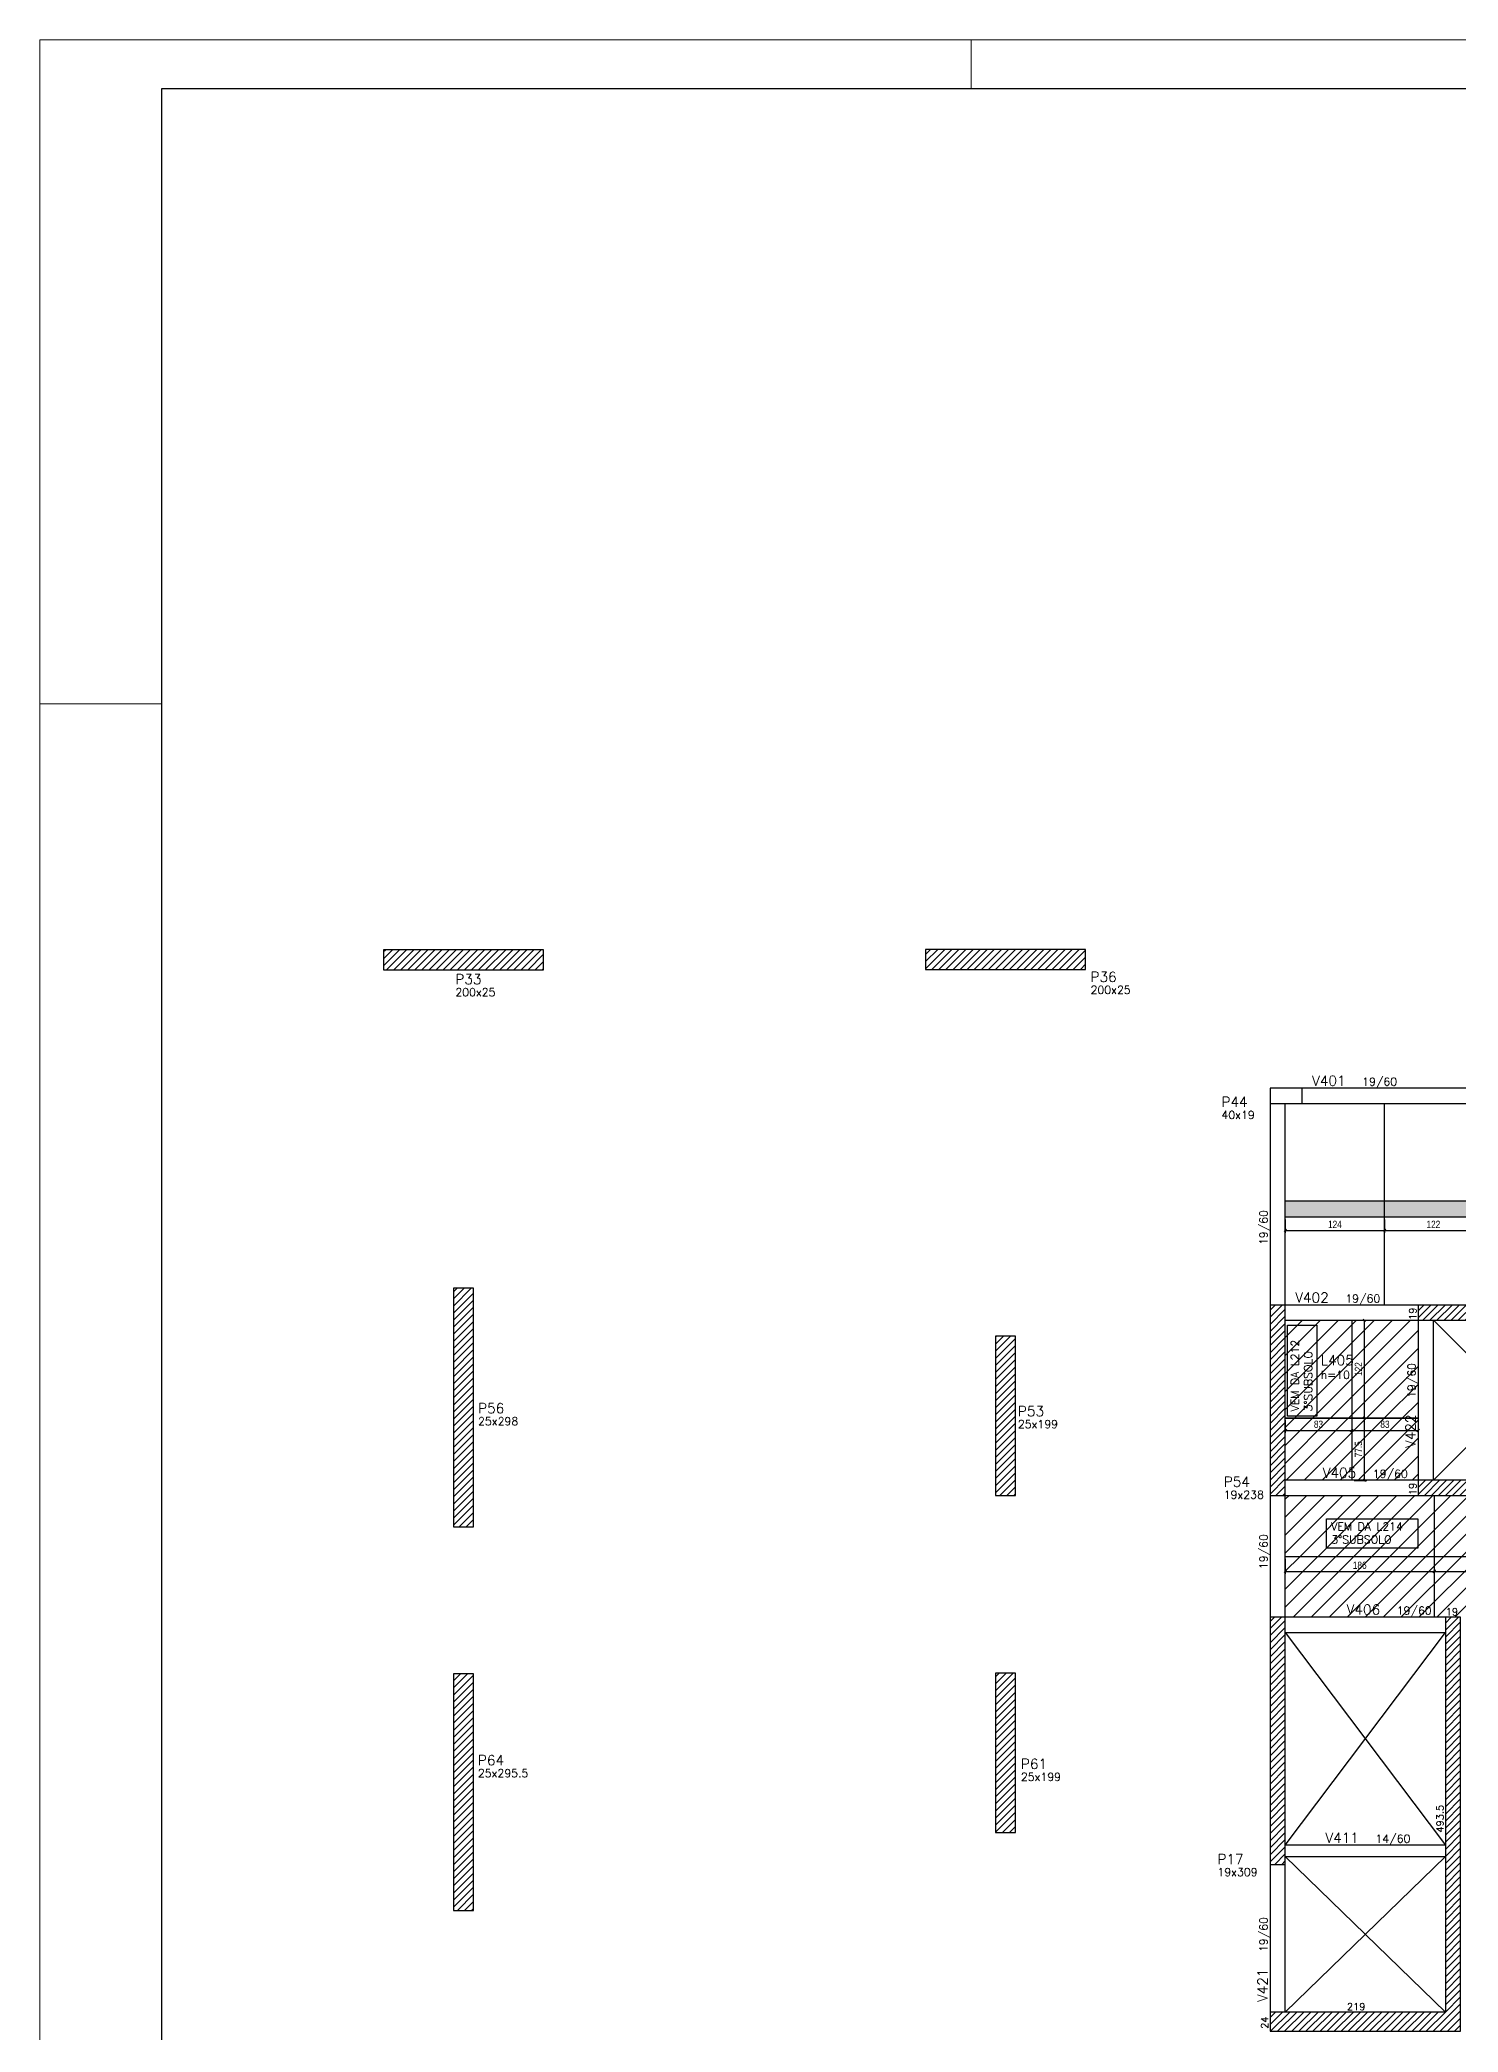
# Model space of a CAD drawing. Extents: x 1860 to 9314, y -614 to 3837.
# Drawn here: x 1860 to 3631, y 1348 to 3837 of the extents above; entities that cross this region are included whole.
import ezdxf

# ---------------------------------------------------------------- set-up
doc = ezdxf.new("R2010")
doc.units = 0
for name, color, linetype in [('COTA', 241, 'Continuous'), ('F-LAJES-DIM', 2, 'Continuous'), ('F-LAJES-NOME', 4, 'Continuous'), ('F-PILARES-DIM', 172, 'Continuous'), ('F-PILARES-HACH', 174, 'Continuous'), ('F-PILARES-M', 170, 'Continuous'), ('F-PILARES-NOME', 170, 'Continuous'), ('F-PILARES-S', 170, 'Continuous'), ('F-VIGAS', 3, 'Continuous'), ('F-VIGAS-DIM', 2, 'Continuous'), ('F-VIGAS-NOME', 4, 'Continuous'), ('F-VÃO', 1, 'Continuous'), ('Painéis', 200, 'Continuous')]:
    doc.layers.add(name, color=color, linetype=linetype)
doc.layers.add('FOLHA', color=255, linetype='Continuous', lineweight=5)
doc.layers.add('Hachura', color=251, linetype='Continuous', lineweight=9)
doc.styles.add('COTA TECNICA-50', font='techl___.ttf', dxfattribs={"height": 9})
doc.styles.add('MCP', font='romans.shx')
doc.styles.add('ROMANS', font='romans.shx')
doc.dimstyles.new('COTA PAINEL-50', dxfattribs={"dimtxt": 9, "dimasz": 3, "dimexe": 3, "dimexo": 3, "dimgap": 3, "dimtad": 1, "dimdec": 1, "dimzin": 12, "dimdsep": 46, "dimtxsty": 'COTA TECNICA-50', "dimblk1": 'OBLIQUE', "dimblk2": 'OBLIQUE', "dimsah": 1, "dimcen": 0.9, "dimclrd": 4, "dimclre": 4, "dimclrt": 240, "dimadec": 1, "dimazin": 3, "dimtfac": 1, "dimtdec": 1, "dimtmove": 0, "dimatfit": 3, "dimfxl": 1, "dimtolj": 1, "dimtzin": 12, "dimarcsym": 0})
pattern_1 = [(45, (3615.476, 1372.732), (-4.419417, 4.419417), [])]

# ---------------------------------------------------------------- blocks, each defined once
blk = doc.blocks.new('_Oblique')
at = {"color": 0, "linetype": 'ByBlock', "lineweight": -2}
blk.add_line((-0.5, -0.5), (0.5, 0.5), dxfattribs=at)
blk = doc.blocks.new('*D599')
at = {"layer": 'COTA', "color": 4, "lineweight": -2, "transparency": 16777216}
for p, q in [((3415.5, 2363.2), (3415.5, 2346.6)), ((3415.5, 2349.6), (3539.5, 2349.6)), ((3539.5, 2363.2), (3539.5, 2346.6))]:
    blk.add_line(p, q, dxfattribs=at)
at = {"layer": 'Defpoints', "color": 0, "transparency": 16777216}
for p in [(3415.5, 2366.2), (3539.5, 2366.2), (3539.5, 2349.6)]:
    blk.add_point(p, dxfattribs=at)
at = {"layer": 'COTA', "color": 4, "lineweight": -2, "transparency": 16777216, "xscale": 3, "yscale": 3, "zscale": 3, "rotation": 180}
blk.add_blockref('_Oblique', (3415.5, 2349.6), dxfattribs=at)
at = {"layer": 'COTA', "color": 4, "lineweight": -2, "transparency": 16777216, "xscale": 3, "yscale": 3, "zscale": 3}
blk.add_blockref('_Oblique', (3539.5, 2349.6), dxfattribs=at)
at = {"layer": 'COTA', "color": 240, "transparency": 16777216, "insert": (3477.5, 2357.1), "char_height": 9, "attachment_point": 5, "style": 'COTA TECNICA-50'}
blk.add_mtext('\\A1;124', dxfattribs=at)
blk = doc.blocks.new('*D600')
at = {"layer": 'COTA', "color": 4, "lineweight": -2, "transparency": 16777216}
for p, q in [((3539.5, 2363.2), (3539.5, 2346.6)), ((3539.5, 2349.6), (3661.5, 2349.6)), ((3661.5, 2363.2), (3661.5, 2346.6))]:
    blk.add_line(p, q, dxfattribs=at)
at = {"layer": 'Defpoints', "color": 0, "transparency": 16777216}
for p in [(3539.5, 2366.2), (3661.5, 2366.2), (3661.5, 2349.6)]:
    blk.add_point(p, dxfattribs=at)
at = {"layer": 'COTA', "color": 4, "lineweight": -2, "transparency": 16777216, "xscale": 3, "yscale": 3, "zscale": 3, "rotation": 180}
blk.add_blockref('_Oblique', (3539.5, 2349.6), dxfattribs=at)
at = {"layer": 'COTA', "color": 4, "lineweight": -2, "transparency": 16777216, "xscale": 3, "yscale": 3, "zscale": 3}
blk.add_blockref('_Oblique', (3661.5, 2349.6), dxfattribs=at)
at = {"layer": 'COTA', "color": 240, "transparency": 16777216, "insert": (3600.5, 2357.1), "char_height": 9, "attachment_point": 5, "style": 'COTA TECNICA-50'}
blk.add_mtext('\\A1;122', dxfattribs=at)
blk = doc.blocks.new('*D637')
at = {"layer": 'COTA', "color": 4, "lineweight": -2, "transparency": 16777216}
for p, q in [((3415.5, 1939.2), (3415.5, 1920.4)), ((3415.5, 1923.4), (3601.5, 1923.4)), ((3601.5, 1939.2), (3601.5, 1920.4))]:
    blk.add_line(p, q, dxfattribs=at)
at = {"layer": 'Defpoints', "color": 0, "transparency": 16777216}
for p in [(3415.5, 1942.2), (3601.5, 1942.2), (3601.5, 1923.4)]:
    blk.add_point(p, dxfattribs=at)
at = {"layer": 'COTA', "color": 4, "lineweight": -2, "transparency": 16777216, "xscale": 3, "yscale": 3, "zscale": 3, "rotation": 180}
blk.add_blockref('_Oblique', (3415.5, 1923.4), dxfattribs=at)
at = {"layer": 'COTA', "color": 4, "lineweight": -2, "transparency": 16777216, "xscale": 3, "yscale": 3, "zscale": 3}
blk.add_blockref('_Oblique', (3601.5, 1923.4), dxfattribs=at)
at = {"layer": 'COTA', "color": 240, "transparency": 16777216, "insert": (3508.5, 1931), "char_height": 9, "attachment_point": 5, "style": 'COTA TECNICA-50'}
blk.add_mtext('\\A1;186', dxfattribs=at)
blk = doc.blocks.new('*D638')
at = {"layer": 'COTA', "color": 4, "lineweight": -2, "transparency": 16777216}
for p, q in [((3601.5, 1954.2), (3601.5, 1920.4)), ((3601.5, 1923.4), (3723.5, 1923.4)), ((3723.5, 1939.2), (3723.5, 1920.4))]:
    blk.add_line(p, q, dxfattribs=at)
at = {"layer": 'Defpoints', "color": 0, "transparency": 16777216}
for p in [(3601.5, 1957.2), (3723.5, 1942.2), (3723.5, 1923.4)]:
    blk.add_point(p, dxfattribs=at)
at = {"layer": 'COTA', "color": 4, "lineweight": -2, "transparency": 16777216, "xscale": 3, "yscale": 3, "zscale": 3, "rotation": 180}
blk.add_blockref('_Oblique', (3601.5, 1923.4), dxfattribs=at)
at = {"layer": 'COTA', "color": 4, "lineweight": -2, "transparency": 16777216, "xscale": 3, "yscale": 3, "zscale": 3}
blk.add_blockref('_Oblique', (3723.5, 1923.4), dxfattribs=at)
at = {"layer": 'COTA', "color": 240, "transparency": 16777216, "insert": (3662.5, 1931), "char_height": 9, "attachment_point": 5, "style": 'COTA TECNICA-50'}
blk.add_mtext('\\A1;122', dxfattribs=at)
blk = doc.blocks.new('*D1145')
at = {"layer": 'COTA', "color": 4, "lineweight": -2, "transparency": 16777216}
for p, q in [((3415.5, 2112.2), (3415.5, 2096.5)), ((3415.5, 2099.5), (3498.5, 2099.5)), ((3498.5, 2112.2), (3498.5, 2096.5))]:
    blk.add_line(p, q, dxfattribs=at)
at = {"layer": 'Defpoints', "color": 0, "transparency": 16777216}
for p in [(3415.5, 2115.2), (3498.5, 2115.2), (3498.5, 2099.5)]:
    blk.add_point(p, dxfattribs=at)
at = {"layer": 'COTA', "color": 4, "lineweight": -2, "transparency": 16777216, "xscale": 3, "yscale": 3, "zscale": 3, "rotation": 180}
blk.add_blockref('_Oblique', (3415.5, 2099.5), dxfattribs=at)
at = {"layer": 'COTA', "color": 4, "lineweight": -2, "transparency": 16777216, "xscale": 3, "yscale": 3, "zscale": 3}
blk.add_blockref('_Oblique', (3498.5, 2099.5), dxfattribs=at)
at = {"layer": 'COTA', "color": 240, "transparency": 16777216, "insert": (3457, 2107.2), "char_height": 9, "attachment_point": 5, "style": 'COTA TECNICA-50'}
blk.add_mtext('\\A1;83', dxfattribs=at)
blk = doc.blocks.new('*D1146')
at = {"layer": 'COTA', "color": 4, "lineweight": -2, "transparency": 16777216}
for p, q in [((3498.5, 2112.2), (3498.5, 2096.5)), ((3498.5, 2099.5), (3581.5, 2099.5)), ((3581.5, 2112.2), (3581.5, 2096.5))]:
    blk.add_line(p, q, dxfattribs=at)
at = {"layer": 'Defpoints', "color": 0, "transparency": 16777216}
for p in [(3498.5, 2115.2), (3581.5, 2115.2), (3581.5, 2099.5)]:
    blk.add_point(p, dxfattribs=at)
at = {"layer": 'COTA', "color": 4, "lineweight": -2, "transparency": 16777216, "xscale": 3, "yscale": 3, "zscale": 3, "rotation": 180}
blk.add_blockref('_Oblique', (3498.5, 2099.5), dxfattribs=at)
at = {"layer": 'COTA', "color": 4, "lineweight": -2, "transparency": 16777216, "xscale": 3, "yscale": 3, "zscale": 3}
blk.add_blockref('_Oblique', (3581.5, 2099.5), dxfattribs=at)
at = {"layer": 'COTA', "color": 240, "transparency": 16777216, "insert": (3540, 2107.2), "char_height": 9, "attachment_point": 5, "style": 'COTA TECNICA-50'}
blk.add_mtext('\\A1;83', dxfattribs=at)
blk = doc.blocks.new('*D1147')
at = {"layer": 'COTA', "color": 4, "lineweight": -2, "transparency": 16777216}
for p, q in [((3501.5, 2114.7), (3517.4, 2114.7)), ((3514.4, 2037.2), (3514.4, 2114.7)), ((3501.5, 2037.2), (3517.4, 2037.2))]:
    blk.add_line(p, q, dxfattribs=at)
at = {"layer": 'Defpoints', "color": 0, "transparency": 16777216}
for p in [(3498.5, 2114.7), (3514.4, 2114.7), (3498.5, 2037.2)]:
    blk.add_point(p, dxfattribs=at)
at = {"layer": 'COTA', "color": 4, "lineweight": -2, "transparency": 16777216, "xscale": 3, "yscale": 3, "zscale": 3}
for p, rotation in [((3514.4, 2114.7), 90), ((3514.4, 2037.2), 270)]:
    blk.add_blockref('_Oblique', p, dxfattribs=dict(at, rotation=rotation))
at = {"layer": 'COTA', "color": 240, "transparency": 16777216, "insert": (3506.8, 2076), "char_height": 9, "attachment_point": 5, "rotation": 90, "style": 'COTA TECNICA-50'}
blk.add_mtext('\\A1;77.5', dxfattribs=at)
blk = doc.blocks.new('*D1148')
at = {"layer": 'COTA', "color": 4, "lineweight": -2, "transparency": 16777216}
for p, q in [((3501.5, 2237.2), (3517.4, 2237.2)), ((3514.4, 2115.2), (3514.4, 2237.2)), ((3501.5, 2115.2), (3517.4, 2115.2))]:
    blk.add_line(p, q, dxfattribs=at)
at = {"layer": 'Defpoints', "color": 0, "transparency": 16777216}
for p in [(3498.5, 2237.2), (3514.4, 2237.2), (3498.5, 2115.2)]:
    blk.add_point(p, dxfattribs=at)
at = {"layer": 'COTA', "color": 4, "lineweight": -2, "transparency": 16777216, "xscale": 3, "yscale": 3, "zscale": 3}
for p, rotation in [((3514.4, 2237.2), 90), ((3514.4, 2115.2), 270)]:
    blk.add_blockref('_Oblique', p, dxfattribs=dict(at, rotation=rotation))
at = {"layer": 'COTA', "color": 240, "transparency": 16777216, "insert": (3506.8, 2176.2), "char_height": 9, "attachment_point": 5, "rotation": 90, "style": 'COTA TECNICA-50'}
blk.add_mtext('\\A1;122', dxfattribs=at)

msp = doc.modelspace()

# ---------------------------------------------------------------- hatches: boundary and pattern name
at = {"layer": 'F-PILARES-HACH', "linetype": 'Continuous'}
h = msp.add_hatch(dxfattribs=at)
h.set_pattern_fill('ANSI31', color=256, scale=50, style=0)
h.set_pattern_definition(pattern_1)
h.paths.add_polyline_path([(2288.98, 2675.23), (2488.98, 2675.23), (2488.98, 2700.23), (2288.98, 2700.23)], flags=16)
h = msp.add_hatch(dxfattribs=at)
h.set_pattern_fill('ANSI31', color=256, scale=50, style=0)
h.set_pattern_definition(pattern_1)
h.paths.add_polyline_path([(2965.98, 2675.73), (3165.98, 2675.73), (3165.98, 2700.73), (2965.98, 2700.73)], flags=16)
h = msp.add_hatch(dxfattribs=at)
h.set_pattern_fill('ANSI31', color=256, scale=50, style=0)
h.set_pattern_definition(pattern_1)
h.paths.add_polyline_path([(2376.48, 1979.23), (2401.48, 1979.23), (2401.48, 2277.23), (2376.48, 2277.23)], flags=16)
h = msp.add_hatch(dxfattribs=at)
h.set_pattern_fill('ANSI31', color=256, scale=50, style=0)
h.set_pattern_definition(pattern_1)
h.paths.add_polyline_path([(3396.48, 2018.23), (3415.48, 2018.23), (3415.48, 2256.23), (3396.48, 2256.23)], flags=16)
h = msp.add_hatch(dxfattribs=at)
h.set_pattern_fill('ANSI31', color=256, scale=50, style=0)
h.set_pattern_definition(pattern_1)
h.paths.add_polyline_path([(3819.48, 2018.23), (3819.48, 2256.23), (3581.48, 2256.23), (3581.48, 2237.23), (3800.48, 2237.23), (3800.48, 2037.23), (3581.48, 2037.23), (3581.48, 2018.23)], flags=16)
h = msp.add_hatch(dxfattribs=at)
h.set_pattern_fill('ANSI31', color=256, scale=50, style=0)
h.set_pattern_definition(pattern_1)
h.paths.add_polyline_path([(3053.48, 2018.23), (3078.48, 2018.23), (3078.48, 2217.23), (3053.48, 2217.23)], flags=16)
h = msp.add_hatch(dxfattribs=at)
h.set_pattern_fill('ANSI31', color=256, scale=50, style=0)
h.set_pattern_definition(pattern_1)
h.paths.add_polyline_path([(3396.48, 1557.23), (3415.48, 1557.23), (3415.48, 1866.23), (3396.48, 1866.23)], flags=16)
h = msp.add_hatch(dxfattribs=at)
h.set_pattern_fill('ANSI31', color=256, scale=50, style=0)
h.set_pattern_definition(pattern_1)
h.paths.add_polyline_path([(3634.48, 1348.73), (3634.48, 1866.23), (3615.48, 1866.23), (3615.48, 1372.73), (3396.48, 1372.73), (3396.48, 1348.73)], flags=16)
h = msp.add_hatch(dxfattribs=at)
h.set_pattern_fill('ANSI31', color=256, scale=50, style=0)
h.set_pattern_definition(pattern_1)
h.paths.add_polyline_path([(2376.48, 1499.73), (2401.48, 1499.73), (2401.48, 1795.23), (2376.48, 1795.23)], flags=16)
h = msp.add_hatch(dxfattribs=at)
h.set_pattern_fill('ANSI31', color=256, scale=50, style=0)
h.set_pattern_definition(pattern_1)
h.paths.add_polyline_path([(3053.48, 1597.23), (3078.48, 1597.23), (3078.48, 1796.23), (3053.48, 1796.23)], flags=16)
at = {"layer": 'Hachura', "linetype": 'ByBlock'}
h = msp.add_hatch(color=256, dxfattribs=at)
h.dxf.hatch_style = 1
h.paths.add_polyline_path([(3539.48, 2386.23), (3415.48, 2386.23), (3415.48, 2366.23), (3539.48, 2366.23)])
h = msp.add_hatch(color=256, dxfattribs=at)
h.dxf.hatch_style = 1
h.paths.add_polyline_path([(3661.48, 2386.23), (3539.48, 2386.23), (3539.48, 2366.23), (3661.48, 2366.23)])
h = msp.add_hatch(dxfattribs=at)
h.set_pattern_fill('ANSI31', color=256, scale=5)
h.set_pattern_definition([(45, (-244.971, 373.657), (-11.22532, 11.22532), [])])
h.paths.add_polyline_path([(3967.48, 2018.23), (3967.48, 1942.23), (4211.48, 1942.23), (4211.48, 2018.23)])
h.paths.add_polyline_path([(3967.48, 1941.73), (3967.48, 1866.23), (4064.98, 1866.23), (4211.48, 1866.23), (4211.48, 1941.73)])
h.paths.add_polyline_path([(3880.98, 1866.23), (3967.48, 1866.23), (3967.48, 1941.73), (3723.48, 1941.73), (3723.48, 1866.23)])
h.paths.add_polyline_path([(3967.48, 1942.23), (3967.48, 2018.23), (3819.48, 2018.23), (3723.48, 2018.23), (3723.48, 1942.23)])
h.paths.add_polyline_path([(3723.48, 1942.23), (3723.48, 2018.23), (3601.48, 2018.23), (3601.48, 1942.23)])
h.paths.add_polyline_path([(3723.48, 1866.23), (3723.48, 1941.73), (3601.48, 1941.73), (3601.48, 1866.23), (3615.48, 1866.23), (3634.48, 1866.23)])
h.paths.add_polyline_path([(3415.48, 1941.73), (3415.48, 1866.23), (3601.48, 1866.23), (3601.48, 1941.73)])
h.paths.add_polyline_path([(3601.48, 1942.23), (3601.48, 2018.23), (3581.48, 2018.23), (3415.48, 2018.23), (3415.48, 1942.23)])
h.paths.add_polyline_path([(3498.48, 2037.23), (3581.48, 2037.23), (3581.48, 2114.73), (3498.48, 2114.73)])
h.paths.add_polyline_path([(3415.48, 2114.73), (3415.48, 2037.23), (3498.48, 2037.23), (3498.48, 2114.73)])
h.paths.add_polyline_path([(3498.48, 2115.23), (3498.48, 2237.23), (3415.48, 2237.23), (3415.48, 2115.23)])
h.paths.add_polyline_path([(3498.48, 2115.23), (3581.48, 2115.23), (3581.48, 2237.23), (3498.48, 2237.23)])

# ---------------------------------------------------------------- linework, layer by layer
at = {"color": 30}
for p, q in [((2012.11, 3776.4), (8600.49, 3776.4)), ((2012.11, -552.63), (2012.11, 3776.4))]:
    msp.add_line(p, q, dxfattribs=at)
at = {"layer": 'COTA'}
for points in [[(3418.22, 2117.19), (3418.22, 2231.32), (3455.09, 2231.32), (3455.09, 2117.19)], [(3466.78, 1989.11), (3580.92, 1989.11), (3580.92, 1952.24), (3466.78, 1952.24)]]:
    msp.add_lwpolyline(points, close=True, dxfattribs=at)
at = {"layer": 'F-PILARES-M', "linetype": 'Continuous'}
msp.add_lwpolyline([(3396.48, 2508.23), (3436.48, 2508.23), (3436.48, 2527.23), (3396.48, 2527.23), (3396.48, 2508.23)], dxfattribs=at)
at = {"layer": 'F-PILARES-S', "linetype": 'Continuous'}
for points in [[(2288.98, 2675.23), (2488.98, 2675.23), (2488.98, 2700.23), (2288.98, 2700.23), (2288.98, 2675.23)], [(2965.98, 2675.73), (3165.98, 2675.73), (3165.98, 2700.73), (2965.98, 2700.73), (2965.98, 2675.73)], [(2376.48, 1979.23), (2401.48, 1979.23), (2401.48, 2277.23), (2376.48, 2277.23), (2376.48, 1979.23)], [(3396.48, 2018.23), (3415.48, 2018.23), (3415.48, 2256.23), (3396.48, 2256.23), (3396.48, 2018.23)], [(3819.48, 2018.23), (3819.48, 2256.23), (3581.48, 2256.23), (3581.48, 2237.23), (3800.48, 2237.23), (3800.48, 2037.23), (3581.48, 2037.23), (3581.48, 2018.23), (3819.48, 2018.23)], [(3053.48, 2018.23), (3078.48, 2018.23), (3078.48, 2217.23), (3053.48, 2217.23), (3053.48, 2018.23)], [(3396.48, 1557.23), (3415.48, 1557.23), (3415.48, 1866.23), (3396.48, 1866.23), (3396.48, 1557.23)], [(3634.48, 1348.73), (3634.48, 1866.23), (3615.48, 1866.23), (3615.48, 1372.73), (3396.48, 1372.73), (3396.48, 1348.73), (3634.48, 1348.73)], [(2376.48, 1499.73), (2401.48, 1499.73), (2401.48, 1795.23), (2376.48, 1795.23), (2376.48, 1499.73)], [(3053.48, 1597.23), (3078.48, 1597.23), (3078.48, 1796.23), (3053.48, 1796.23), (3053.48, 1597.23)]]:
    msp.add_lwpolyline(points, dxfattribs=at)
at = {"layer": 'F-VIGAS'}
for points in [[(3736.48, 2527.23), (3436.48, 2527.23)], [(3396.48, 2508.23), (3396.48, 2256.23)], [(3415.48, 2256.23), (3415.48, 2508.23)], [(3436.48, 2508.23), (3736.48, 2508.23)], [(3581.48, 2256.23), (3415.48, 2256.23)], [(3415.48, 2237.23), (3581.48, 2237.23)], [(3581.48, 2237.23), (3581.48, 2037.23)], [(3600.48, 2037.23), (3600.48, 2237.23)], [(3396.48, 2018.23), (3396.48, 1866.23)], [(3581.48, 2037.23), (3415.48, 2037.23)], [(3415.48, 2018.23), (3581.48, 2018.23)], [(3415.48, 1866.23), (3415.48, 2018.23)], [(3615.48, 1866.23), (3415.48, 1866.23)], [(3415.48, 1847.23), (3615.48, 1847.23)], [(3615.48, 1581.23), (3415.48, 1581.23)], [(3396.48, 1557.23), (3396.48, 1372.73)], [(3415.48, 1567.23), (3615.48, 1567.23)], [(3415.48, 1372.73), (3415.48, 1557.23)]]:
    msp.add_lwpolyline(points, dxfattribs=at)
at = {"layer": 'F-VÃO'}
for p, q in [((3600.48, 2037.23), (3800.48, 2237.23)), ((3600.48, 2237.23), (3800.48, 2037.23)), ((3415.48, 1581.23), (3615.48, 1847.23)), ((3415.48, 1847.23), (3615.48, 1581.23)), ((3415.48, 1372.73), (3615.48, 1567.23)), ((3415.48, 1567.23), (3615.48, 1372.73))]:
    msp.add_line(p, q, dxfattribs=at)
at = {"layer": 'FOLHA'}
for p, q in [((1859.7, 3837.36), (8661.45, 3837.36)), ((3022.99, 3837.36), (3022.99, 3776.4)), ((2012.11, 3007.66), (1859.7, 3007.66))]:
    msp.add_line(p, q, dxfattribs=at)
at = {"layer": 'FOLHA', "lineweight": 5}
msp.add_line((1859.7, -613.6), (1859.7, 3837.36), dxfattribs=at)
at = {"layer": 'Painéis'}
for p, q in [((3539.48, 2256.23), (3539.48, 2508.23)), ((4881.48, 2386.23), (3415.48, 2386.23)), ((4881.48, 2366.23), (3415.48, 2366.23))]:
    msp.add_line(p, q, dxfattribs=at)
for points in [[(3498.48, 2237.23), (3498.48, 2037.23)], [(3415.48, 2115.23), (3581.48, 2115.23)], [(3415.48, 2114.73), (3581.48, 2114.73)], [(3601.48, 2018.23), (3601.48, 1866.23)], [(3415.48, 1942.23), (4211.48, 1942.23)]]:
    msp.add_lwpolyline(points, dxfattribs=at)

# ---------------------------------------------------------------- texts
at = {"layer": 'COTA', "style": 'ROMANS'}
for s, p in [('VEM DA L212', (3432.62, 2123.25)), ('3°SUBSOLO', (3449.1, 2123.25))]:
    msp.add_text(s, height=10, rotation=90, dxfattribs=at).set_placement(p)
for s, p in [('VEM DA L214', (3472.85, 1974.71)), ('3°SUBSOLO', (3472.85, 1958.23))]:
    msp.add_text(s, height=10, dxfattribs=at).set_placement(p)
at = {"layer": 'F-LAJES-DIM', "linetype": 'Continuous', "style": 'MCP'}
msp.add_text('h=10', height=10, dxfattribs=at).set_placement((3459.8, 2164))
at = {"layer": 'F-LAJES-NOME', "linetype": 'Continuous', "style": 'MCP'}
msp.add_text('L405', height=12.5, dxfattribs=at).set_placement((3459.8, 2181))
at = {"layer": 'F-PILARES-DIM', "linetype": 'Continuous', "style": 'MCP'}
for s, height, p in [('200x25', 10, (2378.7, 2642.18)), ('200x25', 10, (3172.23, 2645.11)), ('40x19', 10, (3335.73, 2488.78)), ('25x298', 10, (2407.13, 2106.05)), ('25x199', 10, (3081.48, 2102.41)), ('19x238', 10, (3338.57, 2014.29)), ('19', 9, (3615.98, 1868.48)), ('25x295.5', 10, (2406.89, 1666.21)), ('25x199', 10, (3085.19, 1661.59)), ('19x309', 10, (3330.73, 1542.61)), ('219', 9, (3492.48, 1374.98))]:
    msp.add_text(s, height=height, dxfattribs=at).set_placement(p)
for s, p in [('19', (3579.23, 2237.73)), ('19', (3579.23, 2018.73)), ('493.5', (3613.23, 1596.98)), ('24', (3394.23, 1351.73))]:
    msp.add_text(s, height=9, rotation=90, dxfattribs=at).set_placement(p)
at = {"layer": 'F-PILARES-NOME', "linetype": 'Continuous', "style": 'MCP'}
for s, p in [('P33', (2378.7, 2657.18)), ('P36', (3172.23, 2660.11)), ('P44', (3335.73, 2503.78)), ('P56', (2407.13, 2121.05)), ('P53', (3081.48, 2117.41)), ('P54', (3338.57, 2029.29)), ('P64', (2406.89, 1681.21)), ('P61', (3085.19, 1676.59)), ('P17', (3330.73, 1557.61))]:
    msp.add_text(s, height=12.5, dxfattribs=at).set_placement(p)
at = {"layer": 'F-VIGAS-DIM', "linetype": 'Continuous', "style": 'MCP'}
for s, p in [('19/60', (3511.48, 2530.36)), ('19/60', (3490.48, 2259.36)), ('19/60', (3524.79, 2040.36)), ('19/60', (3554.67, 1869.36)), ('14/60', (3528.08, 1584.36))]:
    msp.add_text(s, height=10, dxfattribs=at).set_placement(p)
for p in [(3393.35, 2331.23), (3578.35, 2140.15), (3393.35, 1926.23), (3393.35, 1447.73)]:
    msp.add_text('19/60', height=10, rotation=90, dxfattribs=at).set_placement(p)
at = {"layer": 'F-VIGAS-NOME', "linetype": 'Continuous', "style": 'MCP'}
for s, p in [('V401', (3448.98, 2530.36)), ('V402', (3427.98, 2259.36)), ('V405', (3462.29, 2040.36)), ('V406', (3492.17, 1869.36)), ('V411', (3465.58, 1584.36))]:
    msp.add_text(s, height=12.5, dxfattribs=at).set_placement(p)
for s, p in [('V422', (3578.35, 2077.65)), ('V421', (3393.35, 1385.23))]:
    msp.add_text(s, height=12.5, rotation=90, dxfattribs=at).set_placement(p)

# ---------------------------------------------------------------- dimensions: what is measured, and where the dimension line sits
at = {"layer": 'COTA'}
for base, p1, p2, picture, middle in [((3539.48, 2349.56), (3415.48, 2366.23), (3539.48, 2366.23), '*D599', (3477.48, 2357.13)), ((3498.48, 2099.45), (3415.48, 2115.23), (3498.48, 2115.23), '*D1145', (3456.98, 2107.17)), ((3601.48, 1923.43), (3415.48, 1942.23), (3601.48, 1942.23), '*D637', (3508.48, 1931.04))]:
    dim = msp.add_linear_dim(base=base, p1=p1, p2=p2, dimstyle='COTA PAINEL-50', dxfattribs=at)
    dim.commit()
    dim.dimension.update_dxf_attribs({"geometry": picture, "text_midpoint": middle})
for base, p1, p2, picture, middle in [((3661.48, 2349.56), (3539.48, 2366.23), (3661.48, 2366.23), '*D600', (3600.48, 2357.11)), ((3581.48, 2099.45), (3498.48, 2115.23), (3581.48, 2115.23), '*D1146', (3539.98, 2107.17)), ((3723.48, 1923.43), (3601.48, 1957.23), (3723.48, 1942.23), '*D638', (3662.48, 1930.99))]:
    dim = msp.add_linear_dim(base=base, p1=p1, p2=p2, dimstyle='COTA PAINEL-50', override={"dimtmove": 1}, dxfattribs=at)
    dim.commit()
    dim.dimension.update_dxf_attribs({"geometry": picture, "text_midpoint": middle})
dim = msp.add_linear_dim(base=(3514.38, 2237.23), p1=(3498.48, 2115.23), p2=(3498.48, 2237.23), angle=90, dimstyle='COTA PAINEL-50', override={"dimtmove": 1}, dxfattribs=at)
dim.commit()
dim.dimension.update_dxf_attribs({"geometry": '*D1148', "text_midpoint": (3506.82, 2176.23)})
dim = msp.add_linear_dim(base=(3514.38, 2114.73), p1=(3498.48, 2037.23), p2=(3498.48, 2114.73), angle=90, dimstyle='COTA PAINEL-50', dxfattribs=at)
dim.commit()
dim.dimension.update_dxf_attribs({"geometry": '*D1147', "text_midpoint": (3506.78, 2075.98)})

doc.saveas('drawing.dxf')
